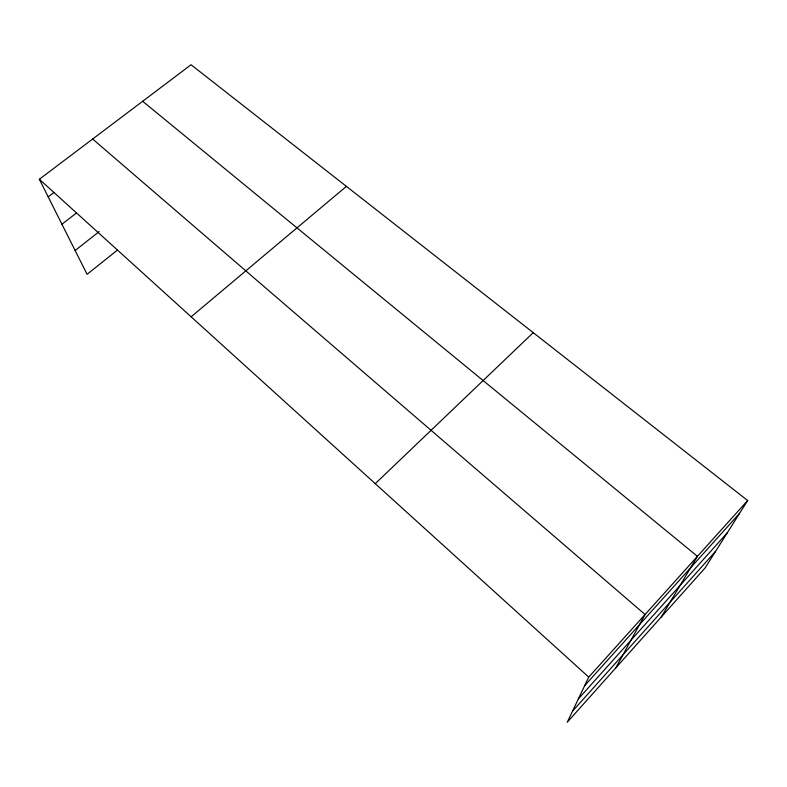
<?xml version="1.0" encoding="UTF-8"?>
<svg xmlns="http://www.w3.org/2000/svg" width="787" height="787" viewBox="0 0 787 787"><rect width="100%" height="100%" fill="white"/><g stroke="black" fill="none" stroke-linecap="round" stroke-linejoin="round"><path stroke-width="1.18" d="M747.65 500.532L588.735 677.115L567.24 722.25L705.113 567.919L747.65 500.532L191.054 64.75L39.35 179.259L87.082 274.309L117.361 250.158M615.827 667.858L645.074 614.509L92.65 139.033M661.277 616.988L697.439 556.33L142.654 101.287M578.386 698.846L727.257 532.829M572.493 711.222L715.57 551.343M584.643 685.713L739.603 513.272M375.261 483.661L533.232 332.655M191.133 316.807L346.398 186.371M75.129 250.502L99.172 231.585M61.937 224.236L76.359 213.061M48.194 196.878L53.978 192.471M39.35 179.259L588.735 677.115"/></g></svg>
